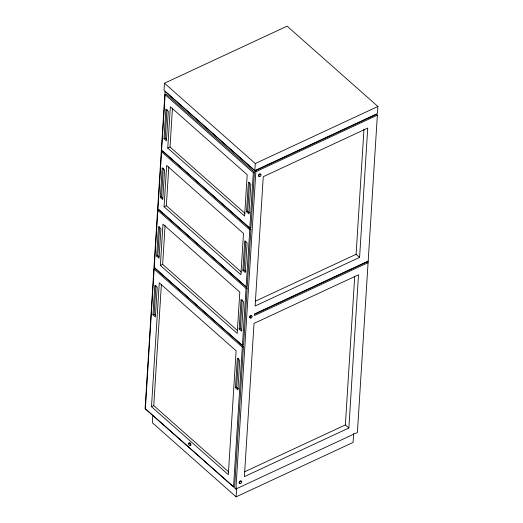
<?xml version="1.0" encoding="UTF-8"?>
<svg xmlns="http://www.w3.org/2000/svg" width="523" height="523" viewBox="0 0 523 523"><rect width="100%" height="100%" fill="white"/><g stroke="black" fill="none" stroke-linecap="round" stroke-linejoin="round"><path stroke-width="0.78" d="M164.464 83.216L164.019 90.276L254.825 170.596L377.469 113.53L377.913 106.47L287.107 26.15L164.464 83.216L255.27 163.536L254.825 170.596M154.122 269.084L145.368 408.751L233.552 486.75L234.683 486.227L243.443 346.559L155.259 268.561L154.122 269.084L242.306 347.089L233.552 486.75M152.964 314.813L154.828 285.205L157.227 287.33L155.364 316.938L152.964 314.813L154.102 314.29L155.913 285.473M156.658 256.133L158.521 226.524L160.921 228.643L159.057 258.257L156.658 256.133L157.796 255.603L159.607 226.792M160.352 197.452L162.215 167.844L164.614 169.962L162.751 199.577L160.352 197.452L161.483 196.923L163.3 168.112M164.039 138.772L165.902 109.157L168.308 111.281L166.445 140.896L164.039 138.772L165.176 138.242L166.987 109.431M151.487 406.704L159.28 282.825L236.115 350.789L228.322 474.668L151.487 406.704L153.755 405.652L161.398 284.211M160.371 265.436L162.973 224.145L239.802 292.102L237.207 333.399L160.371 265.436L162.646 264.377L165.091 225.518M164.065 206.755L166.667 165.458L243.496 233.421L240.9 274.719L164.065 206.755L166.34 205.696L168.785 166.83M167.759 148.074L170.354 106.777L247.189 174.741L244.594 216.038L167.759 148.074L170.027 147.015L172.472 108.15M152.768 415.373L152.304 422.708L236.121 496.85L353.084 442.425L353.653 433.462M235.481 387.805L237.344 358.19L239.743 360.314L237.88 389.929L235.481 387.805L236.612 387.275L238.429 358.464M239.168 329.124L241.031 299.509L243.437 301.634L241.574 331.242L239.168 329.124L240.305 328.594L242.116 299.784M242.862 270.437L244.725 240.828L247.124 242.953L245.261 272.561L242.862 270.437L243.999 269.914L245.81 241.096M246.555 211.756L248.418 182.148L250.818 184.273L248.955 213.881L246.555 211.756L247.693 211.227L249.504 182.416M235.893 489.012L255.858 171.701L165.052 91.381L145.087 408.692L235.893 489.012L357.399 432.475L377.364 115.165L376.488 114.393L254.982 170.929M236.121 496.85L236.684 487.887M348.861 428.01L358.503 274.784L254.028 323.397L244.391 476.623L348.861 428.01L345.37 424.918L354.699 276.589M359.595 257.401L367.734 128.083L263.259 176.696L255.126 306.007L359.595 257.401L356.104 254.309L363.982 129.063M157.868 210.449L154.252 267.482L242.437 345.481L243.574 344.951L247.189 287.925L159.005 209.919L157.868 210.449L246.052 288.454L242.437 345.481M161.6 151.807L157.946 208.801L246.13 286.8L247.268 286.271L250.922 229.283L162.738 151.278L161.6 151.807L249.785 229.813L246.13 286.8M165.124 94.696L161.614 150.094L249.798 228.1L250.935 227.57L254.446 172.172L166.262 94.166L165.124 94.696L253.309 172.701L249.798 228.1M255.27 163.536L377.913 106.47M253.309 172.701L254.446 172.172M255.858 171.701L377.364 115.165M249.785 229.813L250.922 229.283M246.052 288.454L247.189 287.925M255.309 301.209L356.104 254.309M368.185 261.049L254.629 313.892L254.524 315.519L368.081 262.683L367.211 261.912L254.387 314.401M242.306 347.089L243.443 346.559M244.574 471.818L345.37 424.918M165.176 138.242L166.379 139.308M247.693 211.227L249.491 212.822M170.027 147.015L245.032 213.364M161.483 196.923L162.686 197.988M243.999 269.914L245.797 271.502M166.34 205.696L241.338 272.045M157.796 255.603L158.992 256.669M240.305 328.594L242.11 330.183M162.646 264.377L237.651 330.726M154.102 314.29L155.305 315.349M236.612 387.275L238.416 388.864M153.755 405.652L228.76 471.994M239.835 483.187A1.432 0.837 -48.5 0 1 239.083 482.33A1.432 0.837 -48.5 0 1 240.358 480.872A1.432 0.837 -48.5 0 1 241.325 481.474M250.242 317.742A1.432 0.837 -48.5 0 1 249.497 316.886A1.432 0.837 -48.5 0 1 250.765 315.421A1.432 0.837 -48.5 0 1 251.74 316.023M259.147 176.199A1.432 0.837 -48.5 0 1 258.401 175.342A1.432 0.837 -48.5 0 1 259.676 173.884A1.432 0.837 -48.5 0 1 260.644 174.486M189.182 443.301A1.432 0.7 65 0 1 190.045 442.922A1.432 0.7 65 0 1 190.928 444.648A1.432 0.7 65 0 1 190.215 445.321M240.56 483.474A1.432 0.837 -48.5 0 0 241.646 481.389A1.432 0.837 -48.5 0 0 239.678 482.304A1.432 0.837 -48.5 0 0 240.56 483.474M250.968 318.023A1.432 0.837 -48.5 0 0 252.053 315.938A1.432 0.837 -48.5 0 0 250.086 316.853A1.432 0.837 -48.5 0 0 250.968 318.023M259.872 176.486A1.432 0.837 -48.5 0 0 260.957 174.394A1.432 0.837 -48.5 0 0 258.996 175.31A1.432 0.837 -48.5 0 0 259.872 176.486M188.626 443.87A1.432 0.7 65 0 0 190.058 445.655A1.432 0.7 65 0 0 189.777 443.491A1.432 0.7 65 0 0 188.626 443.87"/></g></svg>
